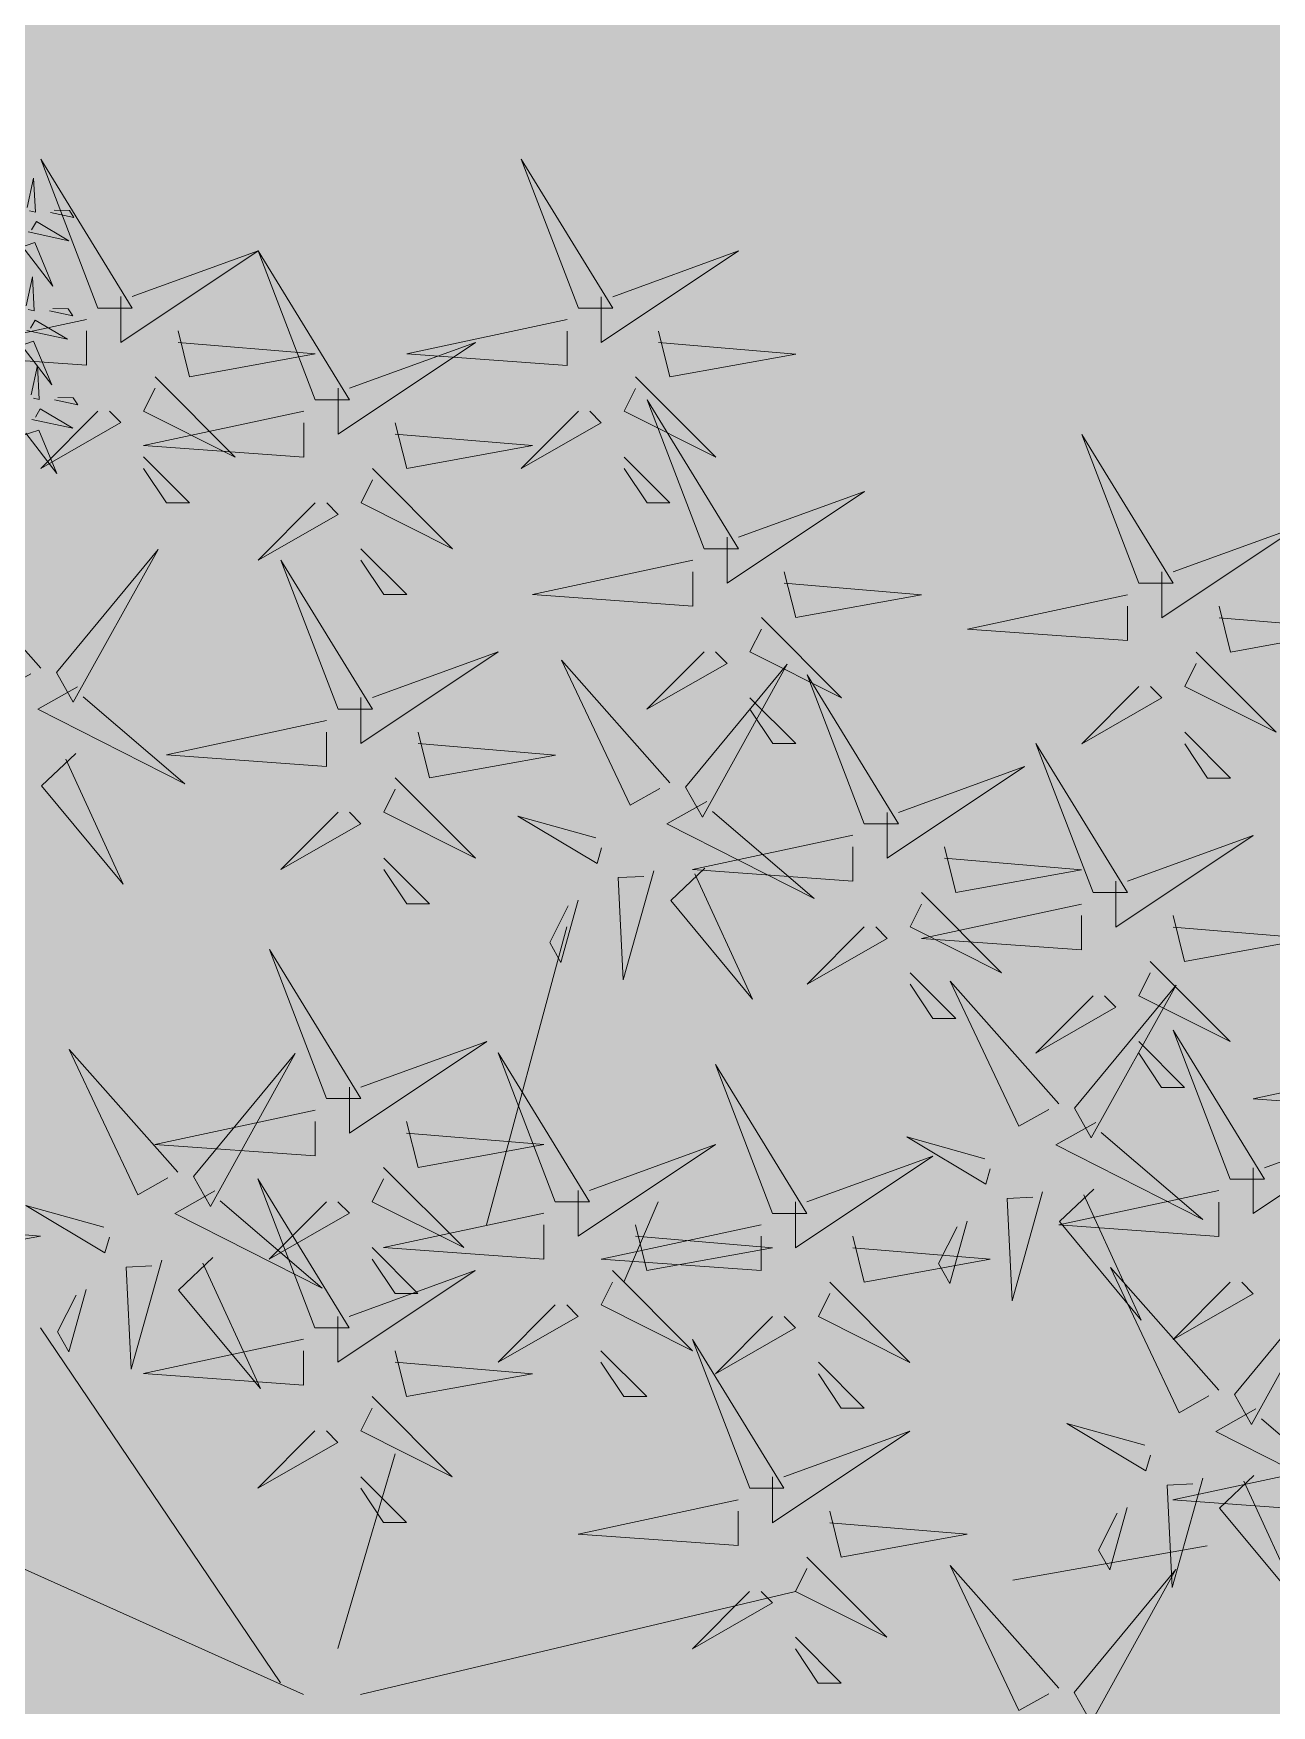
# Model space of a CAD drawing. Header units: millimetres. Extents: x 56222 to 120458, y -162468 to -121287.
# Drawn here: x 113698.86 to 113722.83, y -158537.15 to -158504.8 of the extents above; entities that cross this region are included whole.
import ezdxf

# ---------------------------------------------------------------- set-up
doc = ezdxf.new("R2010")
doc.units = ezdxf.units.MM
doc.header["$MEASUREMENT"] = 0
doc.layers.add('GARDEN', color=7, linetype='Continuous')
doc.layers.add('L-shrub', color=63, linetype='Continuous', lineweight=5)
doc.layers.add('X_GARDEN ( HATCH )', color=251, linetype='Continuous', lineweight=9)

# ---------------------------------------------------------------- blocks, each defined once
blk = doc.blocks.new('bamboo')
at = {"layer": 'L-shrub', "color": 78}
for points in [[(590.1, -1233.1), (609.9, -1274.7), (501, -1335.5), (597.2, -1241.7)], [(330.7, -1260.4), (350.5, -1301.9), (241.6, -1362.8), (337.8, -1269)], [(376.4, -1280.6), (365.9, -1390.7), (406.3, -1299.4), (383.5, -1289.3)], [(440.8, -1271), (519.4, -1278.6), (430.7, -1293.8), (432.2, -1278.1)], [(635.8, -1253.4), (625.3, -1363.4), (665.7, -1272.1), (642.9, -1262)], [(700.2, -1243.7), (778.8, -1251.3), (690.1, -1266.6), (691.6, -1250.8)], [(98.6, -1301.3), (118.4, -1342.9), (9.5, -1403.7), (105.7, -1309.9)], [(144.3, -1321.5), (133.8, -1431.6), (174.2, -1340.3), (151.4, -1330.2)], [(208.7, -1311.9), (287.3, -1319.5), (198.6, -1334.7), (200.1, -1319)], [(694.2, -1306.6), (688.2, -1369.5), (705.4, -1355.3), (701.3, -1315.3)], [(434.8, -1333.9), (428.8, -1396.8), (446, -1382.6), (441.9, -1342.5)], [(202.7, -1374.8), (196.7, -1437.7), (213.9, -1423.5), (209.8, -1383.4)]]:
    blk.add_lwpolyline(points, dxfattribs=at)
blk = doc.blocks.new('autumn shrub')
at = {"layer": 'L-shrub', "color": 32}
for p, q in [((1.92, -3.84), (-38.48, 86.47)), ((0, 0), (-59.64, 40.35)), ((-5.77, -9.61), (-38.48, -19.21)), ((1.92, -13.45), (-15.39, -86.47)), ((-76.95, -34.59), (-126.97, -48.04)), ((-67.33, -57.64), (-80.8, -63.41)), ((-17.31, -122.97), (-23.09, -155.64))]:
    blk.add_line(p, q, dxfattribs=at)
at = {"layer": 'L-shrub', "color": 22}
for points in [[(-78.88, 63.41), (-71.18, 61.49), (-75.03, 40.35), (-76.95, 63.41)], [(-156.07, 34.45), (-150.62, 40.21), (-134.1, 26.47), (-155.13, 36.12)], [(-66.05, 32.65), (-55.57, 35.58), (-58.92, 37.47), (-65.1, 34.33)], [(-70.99, 19.98), (-52.66, 25.1), (-69.83, 25.95), (-70.04, 21.66)], [(-57.72, -3.84), (-51.94, 23.06), (-50.02, -3.84), (-55.79, -3.84)], [(-96.19, -5.76), (-90.42, 21.14), (-88.5, -5.76), (-94.27, -5.76)], [(-161.6, -7.69), (-155.83, 19.21), (-153.91, -7.69), (-159.68, -7.69)], [(-82.63, 11.08), (-78.84, 17.78), (-66.32, -6.95), (-80.95, 10.14)], [(-71.42, 11.39), (-65.97, 17.15), (-49.45, 3.41), (-70.48, 13.06)], [(-85.03, 14.65), (-105.68, -2.42), (-80.01, 11.81), (-85.03, 14.65)], [(-59.64, -5.76), (-84.65, 3.84), (-59.64, -11.53), (-59.64, -5.76)], [(-42.32, -5.76), (-32.71, 3.84), (-40.4, -9.61), (-42.32, -7.69)], [(-146.21, -9.61), (-136.59, 0), (-144.29, -13.45), (-146.21, -11.53)], [(-80.8, -7.69), (-71.18, 1.92), (-78.88, -11.53), (-80.8, -9.61)], [(-61.56, -9.61), (-53.87, -9.61), (-69.26, -32.67), (-61.56, -11.53)], [(-34.63, -13.45), (-26.93, -21.14), (-26.93, -17.29), (-32.71, -13.45)], [(-73.11, -15.37), (-65.41, -23.06), (-65.41, -19.21), (-71.18, -15.37)], [(-138.52, -17.29), (-130.82, -24.98), (-130.82, -21.14), (-136.59, -17.29)], [(-78.88, -44.19), (-73.11, -17.29), (-71.18, -44.19), (-76.95, -44.19)], [(-55.79, -19.21), (-48.1, -21.14), (-51.94, -42.27), (-53.87, -19.21)], [(-94.27, -21.14), (-86.57, -23.06), (-90.42, -44.19), (-92.34, -21.14)], [(-80.8, -46.12), (-105.81, -36.51), (-80.8, -51.88), (-80.8, -46.12)], [(-63.49, -46.12), (-53.87, -36.51), (-61.56, -49.96), (-63.49, -48.04)], [(-82.73, -49.96), (-75.03, -49.96), (-90.42, -73.02), (-82.73, -51.88)], [(-30.78, -76.86), (-25.01, -49.96), (-23.09, -76.86), (-28.86, -76.86)], [(-69.26, -55.72), (-55.79, -69.17), (-63.49, -53.8), (-67.33, -55.72)], [(-55.79, -53.8), (-48.1, -61.49), (-48.1, -57.64), (-53.87, -53.8)], [(-76.95, -59.57), (-69.26, -61.49), (-73.11, -82.62), (-75.03, -59.57)], [(-148.04, -71.54), (-144.26, -64.84), (-131.73, -89.57), (-146.36, -72.49)], [(-15.39, -78.78), (-5.77, -69.17), (-13.47, -82.62), (-15.39, -80.7)], [(-78.88, -82.62), (-103.89, -73.02), (-78.88, -88.39), (-78.88, -82.62)], [(-61.56, -82.62), (-51.94, -73.02), (-59.64, -86.47), (-61.56, -84.54)], [(-34.63, -82.62), (-26.93, -82.62), (-42.32, -105.68), (-34.63, -84.54)], [(-80.8, -86.47), (-73.11, -86.47), (-88.5, -109.52), (-80.8, -88.39)], [(-7.7, -86.47), (0, -94.15), (0, -90.31), (-5.77, -86.47)], [(-67.33, -92.23), (-53.87, -105.68), (-61.56, -90.31), (-65.41, -92.23)], [(-53.87, -90.31), (-46.17, -98), (-46.17, -94.15), (-51.94, -90.31)], [(-28.86, -92.23), (-21.16, -94.15), (-25.01, -115.29), (-26.93, -92.23)], [(-75.03, -96.07), (-67.33, -98), (-71.18, -119.13), (-73.11, -96.07)], [(-140.44, -111.45), (-132.75, -113.37), (-136.59, -134.5), (-138.52, -111.45)], [(-77.59, -115.3), (-67.11, -112.37), (-70.46, -110.49), (-76.64, -113.62)], [(0.82, -130.69), (-19.78, -112.44), (4.6, -123.99), (1.76, -129.01)], [(-82.53, -127.97), (-64.2, -122.85), (-81.37, -122), (-81.59, -126.3)], [(-82.96, -136.56), (-77.51, -130.81), (-60.99, -144.54), (-82.02, -134.89)], [(-46.07, -163.77), (-42.29, -157.07), (-29.77, -181.8), (-44.4, -164.72)], [(-103.89, -190.23), (-98.12, -163.33), (-96.19, -190.23), (-101.96, -190.23)]]:
    blk.add_lwpolyline(points, dxfattribs=at)
at = {"layer": 'L-shrub', "color": 16}
for points in [[(-228.94, 32.67), (-223.17, 59.57), (-221.24, 32.67), (-227.01, 32.67)], [(-170.4, 40.32), (-191, 58.57), (-166.62, 47.03), (-169.46, 42)], [(-230.86, 30.74), (-255.87, 40.35), (-230.86, 24.98), (-230.86, 30.74)], [(-213.55, 30.74), (-203.93, 40.35), (-211.62, 26.9), (-213.55, 28.82)], [(-167.27, 34.14), (-163.49, 40.84), (-150.97, 16.11), (-165.6, 33.2)], [(-169.68, 37.7), (-190.33, 20.64), (-164.66, 34.87), (-169.68, 37.7)], [(-85.76, 17.27), (-106.35, 35.51), (-81.97, 23.97), (-84.81, 18.94)], [(-232.79, 26.9), (-225.09, 26.9), (-240.48, 3.84), (-232.79, 24.98)], [(-219.32, 21.14), (-205.85, 7.69), (-213.55, 23.06), (-217.4, 21.14)], [(-213.55, -3.84), (-207.78, 23.06), (-205.85, -3.84), (-211.62, -3.84)], [(-205.85, 23.06), (-198.16, 15.37), (-198.16, 19.21), (-203.93, 23.06)], [(-227.01, 17.29), (-219.32, 15.37), (-223.17, -5.76), (-225.09, 17.29)], [(-215.47, -5.76), (-240.48, 3.84), (-215.47, -11.53), (-215.47, -5.76)], [(-198.16, -5.76), (-188.54, 3.84), (-196.23, -9.61), (-198.16, -7.69)], [(-163.53, -9.61), (-188.54, 0), (-163.53, -15.37), (-163.53, -9.61)], [(-98.12, -7.69), (-123.13, 1.92), (-98.12, -13.45), (-98.12, -7.69)], [(-217.4, -9.61), (-209.7, -9.61), (-225.09, -32.67), (-217.4, -11.53)], [(-203.93, -15.37), (-190.46, -28.82), (-198.16, -13.45), (-202, -15.37)], [(-190.46, -13.45), (-182.77, -21.14), (-182.77, -17.29), (-188.54, -13.45)], [(-165.45, -13.45), (-157.76, -13.45), (-173.15, -36.51), (-165.45, -15.37)], [(-86.57, -17.29), (-73.11, -30.74), (-80.8, -15.37), (-84.65, -17.29)], [(-211.62, -19.21), (-203.93, -21.14), (-207.78, -42.27), (-209.7, -19.21)], [(-151.98, -19.21), (-138.52, -32.67), (-146.21, -17.29), (-150.06, -19.21)], [(-228.94, -48.04), (-223.17, -21.14), (-221.24, -48.04), (-227.01, -48.04)], [(-159.68, -23.06), (-151.98, -24.98), (-155.83, -46.12), (-157.76, -23.06)], [(-230.86, -49.96), (-255.87, -40.35), (-230.86, -55.72), (-230.86, -49.96)], [(-213.55, -49.96), (-203.93, -40.35), (-211.62, -53.8), (-213.55, -51.88)], [(-141.93, -52.9), (-145.57, -39.8), (-137.64, -53.11), (-140.26, -53.84)], [(-188.54, -69.17), (-182.77, -42.27), (-180.84, -69.17), (-186.61, -69.17)], [(-151.17, -65.36), (-171.76, -47.11), (-147.39, -58.66), (-150.22, -63.68)], [(-131.46, -49.97), (-120.98, -47.04), (-124.33, -45.16), (-130.51, -48.29)], [(-232.79, -53.8), (-225.09, -53.8), (-240.48, -76.86), (-232.79, -55.72)], [(-219.32, -59.57), (-205.85, -73.02), (-213.55, -57.64), (-217.4, -59.57)], [(-205.85, -57.64), (-198.16, -65.33), (-198.16, -61.49), (-203.93, -57.64)], [(-136.4, -62.64), (-118.07, -57.52), (-135.24, -56.67), (-135.45, -60.97)], [(-190.46, -71.09), (-215.47, -61.49), (-190.46, -76.86), (-190.46, -71.09)], [(-173.15, -71.09), (-163.53, -61.49), (-171.22, -74.94), (-173.15, -73.02)], [(-227.01, -63.41), (-219.32, -65.33), (-223.17, -86.47), (-225.09, -63.41)], [(-136.83, -71.23), (-131.38, -65.48), (-114.86, -79.21), (-135.89, -69.56)], [(-150.44, -67.98), (-171.09, -85.04), (-145.42, -70.81), (-150.44, -67.98)], [(-142.36, -96.07), (-136.59, -69.17), (-134.67, -96.07), (-140.44, -96.07)], [(-32.71, -78.78), (-57.72, -69.17), (-32.71, -84.54), (-32.71, -78.78)], [(-192.39, -74.94), (-184.69, -74.94), (-200.08, -98), (-192.39, -76.86)], [(-178.92, -80.7), (-165.45, -94.15), (-173.15, -78.78), (-176.99, -80.7)], [(-165.45, -78.78), (-157.76, -86.47), (-157.76, -82.62), (-163.53, -78.78)], [(-186.61, -84.54), (-178.92, -86.47), (-182.77, -107.6), (-184.69, -84.54)], [(-21.16, -88.39), (-7.7, -101.84), (-15.39, -86.47), (-19.24, -88.39)], [(-144.29, -98), (-169.3, -88.39), (-144.29, -103.76), (-144.29, -98)], [(-126.97, -98), (-117.35, -88.39), (-125.05, -101.84), (-126.97, -99.92)], [(-146.21, -101.84), (-138.52, -101.84), (-153.91, -124.9), (-146.21, -103.76)], [(-132.75, -107.6), (-119.28, -121.05), (-126.97, -105.68), (-130.82, -107.6)], [(-119.28, -105.68), (-111.58, -113.37), (-111.58, -109.52), (-117.35, -105.68)], [(-88.06, -118.23), (-91.71, -105.13), (-83.77, -118.44), (-86.39, -119.17)], [(-130.82, -134.5), (-125.05, -107.6), (-123.13, -134.5), (-128.9, -134.5)], [(-97.3, -130.69), (-117.89, -112.44), (-93.52, -123.99), (-96.35, -129.01)], [(-182.77, -142.19), (-176.99, -115.29), (-175.07, -142.19), (-180.84, -142.19)], [(-132.75, -136.42), (-157.76, -126.82), (-132.75, -142.19), (-132.75, -136.42)], [(-115.43, -136.42), (-105.81, -126.82), (-113.51, -140.27), (-115.43, -138.35)], [(-94.17, -136.87), (-90.39, -130.17), (-77.87, -154.9), (-92.49, -137.82)], [(-82.73, -157.56), (-76.95, -130.66), (-75.03, -157.56), (-80.8, -157.56)], [(-184.69, -144.11), (-209.7, -134.5), (-184.69, -149.87), (-184.69, -144.11)], [(-167.38, -144.11), (-157.76, -134.5), (-165.45, -147.95), (-167.38, -146.03)], [(-96.57, -133.31), (-117.23, -150.37), (-91.55, -136.14), (-96.57, -133.31)], [(-39.97, -145.13), (-43.61, -132.03), (-35.67, -145.34), (-38.29, -146.07)], [(1.55, -133.31), (-19.11, -150.37), (6.57, -136.14), (1.55, -133.31)], [(-29.49, -142.2), (-19.02, -139.27), (-22.36, -137.39), (-28.55, -140.52)], [(-134.67, -140.27), (-126.97, -140.27), (-142.36, -163.33), (-134.67, -142.19)], [(-49.2, -157.59), (-69.8, -139.35), (-45.42, -150.89), (-48.26, -155.91)], [(-121.2, -146.03), (-107.74, -159.48), (-115.43, -144.11), (-119.28, -146.03)], [(-107.74, -144.11), (-100.04, -151.8), (-100.04, -147.95), (-105.81, -144.11)], [(-186.61, -147.95), (-178.92, -147.95), (-194.31, -171.01), (-186.61, -149.87)], [(-128.9, -149.87), (-121.2, -151.8), (-125.05, -172.93), (-126.97, -149.87)], [(-84.65, -159.48), (-109.66, -149.87), (-84.65, -165.25), (-84.65, -159.48)], [(-67.33, -159.48), (-57.72, -149.87), (-65.41, -163.33), (-67.33, -161.4)], [(-36.55, -176.78), (-30.78, -149.87), (-28.86, -176.78), (-34.63, -176.78)], [(-34.43, -154.87), (-16.1, -149.75), (-33.27, -148.9), (-33.49, -153.2)], [(-173.15, -153.72), (-159.68, -167.17), (-167.38, -151.8), (-171.22, -153.72)], [(-159.68, -151.8), (-151.98, -159.48), (-151.98, -155.64), (-157.76, -151.8)], [(-180.84, -157.56), (-173.15, -159.48), (-176.99, -180.62), (-178.92, -157.56)], [(-34.87, -163.46), (-29.41, -157.71), (-12.89, -171.44), (-33.92, -161.79)], [(-48.47, -160.21), (-69.13, -177.27), (-43.45, -163.04), (-48.47, -160.21)], [(-86.57, -163.33), (-78.88, -163.33), (-94.27, -186.38), (-86.57, -165.25)]]:
    blk.add_lwpolyline(points, dxfattribs=at)
at = {"layer": 'L-shrub', "color": 40}
for points in [[(-76.52, 29.73), (-80.16, 42.83), (-72.23, 29.51), (-74.85, 28.78)], [(-100.04, -11.53), (-92.34, -11.53), (-107.74, -34.59), (-100.04, -13.45)], [(-48.1, -15.37), (-34.63, -28.82), (-42.32, -13.45), (-46.17, -15.37)], [(-76.95, -80.7), (-71.18, -53.8), (-69.26, -80.7), (-75.03, -80.7)]]:
    blk.add_lwpolyline(points, dxfattribs=at)

msp = doc.modelspace()

# ---------------------------------------------------------------- hatches: boundary and pattern name
at = {"layer": 'X_GARDEN ( HATCH )'}
h = msp.add_hatch(dxfattribs=at)
h.set_pattern_fill('GRASS', color=104, scale=5, style=0)
h.set_pattern_definition([(90, (12556.0177, 893.4752), (-3.535533905, 3.535533905), [0.9375, -6.13356781]), (45, (12556.0177, 893.475), (-3.5355339, 3.5355339), [0.9375, -4.0625]), (135, (12556.0177, 893.475), (-3.5355339, -3.5355339), [0.9375, -4.0625])])
h.paths.add_polyline_path([(113765.12644, -158099.13434), (113681.87644, -158099.13434), (113681.87644, -158557.13434), (113765.12644, -158557.13434)])

# ---------------------------------------------------------------- block references
at = {"layer": 'GARDEN'}
for name, p, xscale, yscale, zscale, rotation in [('bamboo', (113689.11324, -158512.18158), 0.007309962274522634, 0.007309962274522634, 0.007309962274522634, 83.28290129312347), ('autumn shrub', (113703.6437, -158536.71608), -0.1152452341248983, 0.1152452341048047, 0.1152452341176253, 89.98217204973258)]:
    msp.add_blockref(name, p, dxfattribs=dict(at, xscale=xscale, yscale=yscale, zscale=zscale, rotation=rotation))

doc.saveas('drawing.dxf')
